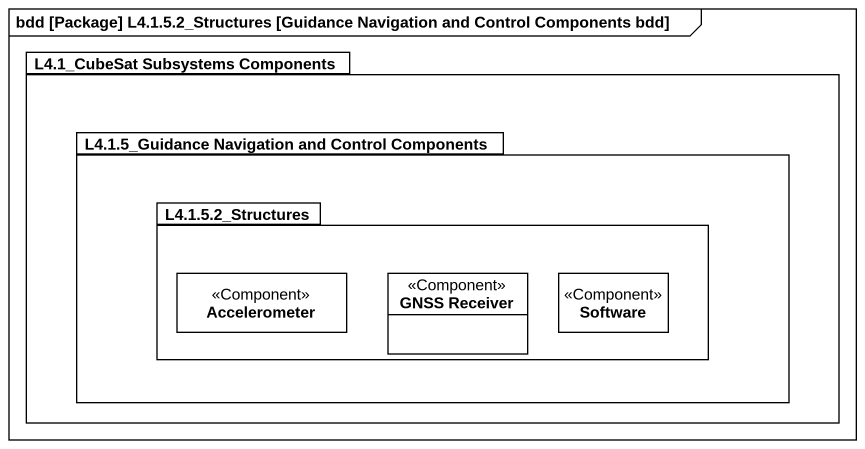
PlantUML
@startuml
mainframe bdd [Package] L4.1.5.2_Structures [Guidance Navigation and Control Components bdd]
hide circle
hide empty members
package "L4.1_CubeSat Subsystems Components" as L4_1_CubeSat_Subsystems {
  package "L4.1.5_Guidance Navigation and Control Components" as L4_1_5_Guidance_Navigation {
    package "L4.1.5.2_Structures" as L4_1_5_2_Structures {
      class Accelerometer <<Component>>
      class "GNSS Receiver" as GNSS_Receiver <<Component>>
      class Software <<Component>>
    }
  }
}
@enduml
